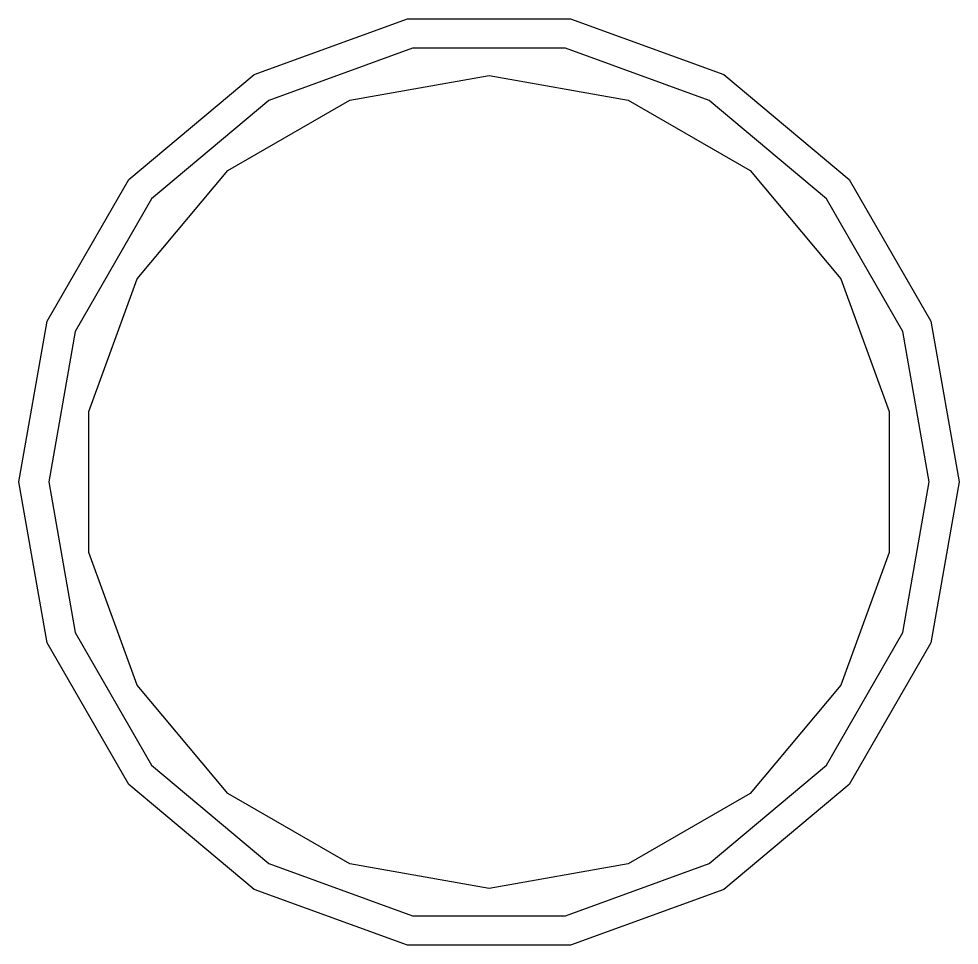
# Model space of a CAD drawing. Extents: x 142.1 to 238.7, y -137.2 to -60.7.
# Drawn here: x 143.139 to 147.861, y -136.925 to -132.275 of the extents above; entities that cross this region are included whole.
import ezdxf

# ---------------------------------------------------------------- set-up
doc = ezdxf.new("R2010")
doc.units = 0
doc.header["$MEASUREMENT"] = 0
doc.layers.add('BLACK', color=7, linetype='CONTINUOUS')

msp = doc.modelspace()

# ---------------------------------------------------------------- linework, layer by layer
at = {"layer": 'Black'}
for p, q in [((144.32, -132.555), (145.09, -132.275)), ((145.09, -132.275), (145.91, -132.275)), ((145.91, -132.275), (146.68, -132.555)), ((145.116, -132.423), (144.394, -132.685)), ((145.884, -132.423), (145.116, -132.423)), ((146.606, -132.685), (145.884, -132.423)), ((143.691, -133.082), (144.32, -132.555)), ((144.802, -132.683), (145.5, -132.56)), ((145.5, -132.56), (146.198, -132.683)), ((146.68, -132.555), (147.309, -133.082)), ((144.394, -132.685), (143.806, -133.179)), ((144.189, -133.037), (144.802, -132.683)), ((146.198, -132.683), (146.811, -133.037)), ((147.194, -133.179), (146.606, -132.685)), ((143.734, -133.58), (144.189, -133.037)), ((146.811, -133.037), (147.266, -133.58)), ((143.281, -133.792), (143.691, -133.082)), ((147.309, -133.082), (147.719, -133.792)), ((143.806, -133.179), (143.422, -133.844)), ((147.578, -133.844), (147.194, -133.179)), ((143.491, -134.246), (143.734, -133.58)), ((147.266, -133.58), (147.509, -134.246)), ((143.139, -134.6), (143.281, -133.792)), ((147.719, -133.792), (147.861, -134.6)), ((143.422, -133.844), (143.289, -134.6)), ((147.711, -134.6), (147.578, -133.844)), ((143.491, -134.954), (143.491, -134.246)), ((147.509, -134.246), (147.509, -134.954)), ((143.281, -135.408), (143.139, -134.6)), ((143.289, -134.6), (143.422, -135.356)), ((147.578, -135.356), (147.711, -134.6)), ((147.861, -134.6), (147.719, -135.408)), ((143.734, -135.62), (143.491, -134.954)), ((147.509, -134.954), (147.266, -135.62)), ((143.422, -135.356), (143.806, -136.021)), ((147.194, -136.021), (147.578, -135.356)), ((143.691, -136.118), (143.281, -135.408)), ((147.719, -135.408), (147.309, -136.118)), ((144.189, -136.163), (143.734, -135.62)), ((147.266, -135.62), (146.811, -136.163)), ((143.806, -136.021), (144.394, -136.515)), ((146.606, -136.515), (147.194, -136.021)), ((144.32, -136.645), (143.691, -136.118)), ((147.309, -136.118), (146.68, -136.645)), ((144.802, -136.517), (144.189, -136.163)), ((146.811, -136.163), (146.198, -136.517)), ((144.394, -136.515), (145.116, -136.777)), ((145.5, -136.64), (144.802, -136.517)), ((146.198, -136.517), (145.5, -136.64)), ((145.884, -136.777), (146.606, -136.515)), ((145.09, -136.925), (144.32, -136.645)), ((146.68, -136.645), (145.91, -136.925)), ((145.116, -136.777), (145.884, -136.777)), ((145.91, -136.925), (145.09, -136.925))]:
    msp.add_line(p, q, dxfattribs=at)

doc.saveas('drawing.dxf')
